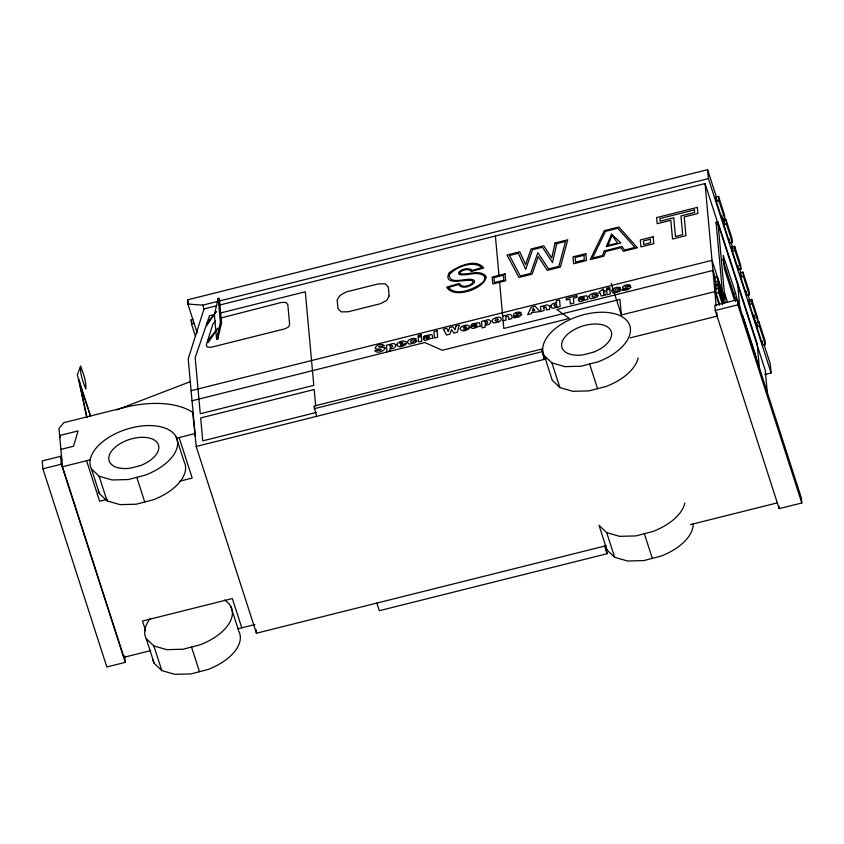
<?xml version="1.0" encoding="UTF-8"?>
<svg xmlns="http://www.w3.org/2000/svg" width="844" height="844" viewBox="0 0 844 844"><rect width="100%" height="100%" fill="white"/><g stroke="black" fill="none" stroke-linecap="round" stroke-linejoin="round"><path stroke-width="1.27" d="M218.185 298.27L214.376 314.643L216.581 338.961L217.752 339.119L221.571 322.746L219.356 298.428L218.185 298.27L220.4 322.587L216.581 338.961M80.57 366.19C79.874 373.881 82.997 381.826 85.771 389C86.468 381.309 83.345 373.364 80.57 366.19L77.3 374.841L79.621 383.429L79.452 380.612M742.583 317.122L742.815 316.226L755.201 353.952L757.036 361.897M716.503 197.274L707.599 169.686L187.484 299.852L187.874 304.051L202.782 305.138L204.005 308.946L188.223 358.879L196.188 446.487L256.428 633.222L606.245 545.678M216.391 311.383L206.674 325.657L206.485 323.579L216.022 311.921M217.921 328.211L208.204 342.485L208.014 340.406L217.552 328.759M215.589 320.857L212.867 324.191L206.284 344.996L207.371 347.148L211.253 347.253L284.871 328.833L288.363 327.092L289.65 324.687L287.804 304.441L285.778 302.395L281.337 302.458L220.453 318.125M498.783 321.838L495.017 322.809A4.325 2.353 -17.9 0 1 492.875 322.513C489.742 319.623 496.072 317.027 498.551 317.249A4.072 2.216 -17.9 0 1 500.998 318.019L501.304 319.38A4.125 2.247 -17.9 0 1 498.815 321.817M116.662 409.92L190.09 381.72M202.782 305.138L708.411 178.601L707.599 169.686M204.005 308.946L216.792 305.75M219.345 305.106L705.035 183.559L765.265 370.305L767.396 393.726M195.492 336.366L191.514 324.033L191.134 319.823L192.854 319.391M214.608 314.464L209.502 315.751L195.175 357.645L200.281 413.739L313.799 385.328L305.285 291.771L219.714 313.187M191.514 324.033L194.109 323.389M718.539 196.441L715.944 197.085L716.324 201.294L722.295 219.799L724.89 219.145L724.5 214.946L718.539 196.441L718.919 200.64L724.89 219.145M716.324 201.294L718.919 200.64M723.445 220.411L726.04 219.767L732.012 238.272L732.392 242.471L729.796 243.125L723.825 224.62L723.445 220.411L724.637 224.114M717.906 221.93L725.239 302.5L723.424 302.954L716.092 222.383L717.906 221.93L757.173 343.645L759.547 369.735M723.825 224.62L726.42 223.976L726.04 219.767M732.022 246.954L734.618 246.3L740.589 264.805L740.969 269.014L738.373 269.658L732.413 251.153L732.022 246.954L732.824 249.413M732.413 251.153L734.997 250.51L734.618 246.3M191.113 390.688L712.019 260.332L722.506 292.847L724.321 292.393L727.528 302.321M502.634 316.131L505.567 315.392L505.64 316.162C507.835 313.377 513.447 313.746 511.749 318.663L508.584 319.454C510.24 314.401 503.868 316.416 506.21 320.045L503.066 320.836M192.031 400.794L424.838 342.537L442.267 350.271L569.32 318.473L556.84 309.505L712.937 270.439L715.364 277.94M717.294 277.054L717.674 281.263L723.646 299.768L723.266 295.558L717.294 277.054L714.699 277.708L716.282 285.61M740.357 272.77L742.952 272.127L748.913 290.631L749.303 294.83L746.708 295.484L740.737 276.98L740.357 272.77L741.549 276.473M715.09 281.907L717.674 281.263M740.737 276.98L743.332 276.336L742.952 272.127M719.637 304.241L716.05 293.142L715.29 284.734L717.885 284.08L723.846 302.585M60.895 449.398L73.534 446.233L78.07 430.925L59.629 435.536L60.283 437.561M715.67 288.933L718.265 288.289L723.034 303.091M611.204 283.415L621.384 314.981L714.868 291.591L719.299 305.338M61.865 460.138L60.641 456.319L42.2 460.94L42.917 468.81L106.84 666.982L125.281 662.371L124.68 655.809M716.05 293.142L718.645 292.499L717.885 284.08M722.717 259.34L733.752 293.554L735.567 293.1L737.403 301.044M42.917 468.81L61.359 464.2L60.641 456.319M735.588 301.498L734.902 297.774L736.717 297.32M90.371 459.78L62.477 466.753L58.985 428.372L63.933 422.622L124.638 407.43A79.864 43.55 -17.9 0 1 192.643 412.294L193.255 414.204M176.596 438.194L194.584 433.689L195.196 435.599M737.413 299.704L714.794 305.359L715.258 310.476L779.181 508.647L801.8 502.992L801.336 497.876L737.413 299.704L737.878 304.821L801.8 502.992M541.732 349.078L544.433 359.344L541.732 349.078L313.926 406.091L316.627 416.345M314.168 408.728L541.975 351.716M757.596 326.238L756.403 322.535L756.794 326.744L762.754 345.249L765.35 344.595L764.97 340.396L758.999 321.891L755.454 322.735L749.483 304.23L749.103 300.021L751.698 299.377L757.659 317.882L758.049 322.081L752.078 303.587L751.698 299.377M715.258 310.476L737.878 304.821M316.268 412.463L202.75 440.874L200.661 417.938L314.179 389.527L315.688 406.091M749.483 304.23L752.078 303.587M196.188 446.487L546.015 358.943M630.278 337.853L717.094 316.131L716.756 312.343M756.794 326.744L759.378 326.09L758.999 321.891M107.241 499.332L99.634 501.241L86.563 460.729M179.519 481.249L192.2 478.073L179.139 437.561M764.717 374.557L771.11 372.964L770.298 364.049L764.231 345.238M150.717 650.608L123.941 657.307L61.243 462.945M237.987 628.769L254.867 624.539M690.519 524.599L777.335 502.866M605.127 545.614L607.121 553.706L379.315 610.708L376.857 603.091M220.4 322.587L221.571 322.746M544.306 355.641L551.934 362.909L564.847 366.634L581.073 366.243L598.143 361.791A45.386 24.75 -17.9 0 0 628.938 323.579A45.386 24.75 -17.9 0 0 575.102 317.428A45.386 24.75 -17.9 0 0 544.306 355.641L552.261 380.306L559.889 387.575L572.802 391.299L589.028 390.899L606.097 386.457A45.386 24.75 -17.9 0 0 638.085 357.951M693.167 523.829A45.386 24.75 -17.9 0 1 660.841 556.154L643.772 560.606L627.546 560.996L614.632 557.272L606.994 550.003L599.04 525.348L606.678 532.606L619.591 536.33L635.817 535.94L652.887 531.488A45.386 24.75 -17.9 0 0 684.864 502.992M91.49 468.958L99.128 476.227L112.03 479.951L128.256 479.561L145.326 475.109A45.386 24.75 -17.9 0 0 176.122 436.897A45.386 24.75 -17.9 0 0 122.285 430.746A45.386 24.75 -17.9 0 0 91.49 468.958L99.444 493.624L107.082 500.893L119.985 504.617L136.211 504.216L153.292 499.775A45.386 24.75 -17.9 0 0 184.076 461.562L176.122 436.897M150.475 618.283A45.386 24.75 -17.9 0 0 146.234 638.655L153.861 645.924L166.774 649.648L183 649.258L200.07 644.805A45.386 24.75 -17.9 0 0 224.483 600.052M152.954 659.913A45.386 24.75 -17.9 0 0 154.188 663.321L161.816 670.59L174.729 674.314L190.955 673.923L208.025 669.471A45.386 24.75 -17.9 0 0 238.82 631.259L230.866 606.593M726.42 223.976L732.392 242.471M734.997 250.51L740.969 269.014M743.332 276.336L749.303 294.83M759.378 326.09L765.35 344.595M723.382 218.596L724.184 221.096M731.062 242.418L733.088 248.685M739.555 268.751L740.768 272.517M748.048 295.083L750.073 301.35M716.345 198.319L717.136 200.788M749.103 300.021L749.894 302.49M753.871 314.823L755.074 318.526M708.411 178.601L771.11 372.964M716.092 222.383L716.894 224.873M735.567 293.1L723.181 255.363L724.384 268.498L734.544 300.453M718.645 292.499L722.622 304.832M715.29 284.734L716.081 287.192M589.608 364.017L597.563 388.683M644.352 533.714L652.306 558.38M551.934 362.909L559.889 387.575M606.678 532.606L614.632 557.272M604.663 546.079L607.121 553.706M187.484 299.852L188.697 303.608M187.874 304.051L197.158 332.852M191.134 319.823L191.926 322.292M195.28 436.422L192.643 412.294M241.785 627.82L232.343 598.554L142.499 621.036L145.643 630.795M136.791 477.335L144.746 502.001M191.535 647.031L199.49 671.697M99.128 476.227L107.082 500.893M153.861 645.924L161.816 670.59M146.234 638.655L154.188 663.321M61.359 464.2L125.281 662.371M733.752 293.554L734.902 297.774M87.101 417.632L79.547 383.229L90.572 416.24L78.555 378.745L86.584 416.957M778.949 506.094L779.181 508.647M762.375 341.039L762.754 345.249M755.264 320.636L755.454 322.735M746.328 291.275L746.708 295.484M737.994 265.459L738.373 269.658M737.54 282.782L740.03 310.191M729.416 238.915L729.796 243.125M721.915 215.589L722.295 219.799M705.035 183.559L716.166 305.887M621.384 314.981L619.971 299.388L503.805 328.464L499.532 281.569M495.396 236.025L498.941 275.06M256.091 629.592L256.428 633.222M217.52 336.566L217.752 339.119M606.994 550.003A45.386 24.75 -17.9 0 1 606.076 547.777M99.444 493.624A45.386 24.75 -17.9 0 1 98.22 490.206M395.667 345.354C395.678 348.044 392.196 349.194 389.97 348.667L390.171 350.914L386.995 351.705L386.404 345.217L389.348 344.479L389.411 345.175C390.856 343.476 395.055 342.442 395.667 345.354M490.775 321.553C490.786 324.244 487.304 325.394 485.078 324.866L485.279 327.113L482.103 327.905L481.513 321.416L484.456 320.678L484.519 321.374C485.965 319.676 490.164 318.642 490.775 321.553M550.889 305.844C550.71 309.263 555.668 308.524 557.135 306.594L557.198 307.29L560.152 306.551L559.561 300.053L556.375 300.844L556.576 303.101A3.144 1.72 -17.9 0 0 554.835 302.996L552.198 303.977L550.889 305.844M396.807 344.489C397.471 348.667 404.297 346.24 406.217 343.824L401.702 345.228A1.551 0.844 -17.9 0 1 400.193 345.017C411.302 344.13 404.941 338.834 399.265 342.063A4.104 2.237 -17.9 0 0 397.345 343.445L396.807 344.489M460.202 328.622C460.877 332.8 467.703 330.373 469.612 327.957L465.107 329.36A1.551 0.844 -17.9 0 1 463.599 329.149C474.697 328.263 468.336 322.967 462.67 326.195A4.104 2.237 -17.9 0 0 460.74 327.577L460.202 328.622M429.227 337.326C427.528 340.87 424.332 337.463 429.227 337.326M476.776 325.425C475.077 328.97 471.891 325.562 476.776 325.425M584.217 298.533C582.529 302.089 579.332 298.671 584.217 298.533M407.409 341.704L408.274 343.708A3.956 2.163 -17.9 0 0 410.406 343.983L414.815 342.801A3.903 2.131 -17.9 0 0 416.641 341.282L416.925 340.702L413.919 341.261L412.305 342.411L410.669 342.137C409.456 338.338 417.463 341.092 415.976 338.644C413.043 337.906 408.907 338.855 407.409 341.704M543.905 307.743L544.074 310.571L540.93 311.362L540.498 306.657L543.43 305.918L543.504 306.688C545.688 303.903 551.311 304.273 549.613 309.178L546.448 309.98L546.11 307.026L543.905 307.743M588.827 296.307L589.692 298.312A3.956 2.163 -17.9 0 0 591.823 298.586L596.223 297.404A3.903 2.131 -17.9 0 0 598.058 295.885L598.343 295.305L595.326 295.854L593.722 297.014L592.077 296.74C590.863 292.942 598.881 295.695 597.394 293.248C594.45 292.499 590.315 293.459 588.827 296.307M611.7 290.579L612.575 292.583A3.956 2.163 -17.9 0 0 614.706 292.857L619.106 291.676A3.903 2.131 -17.9 0 0 620.941 290.157L621.226 289.576L618.209 290.136L616.605 291.286L614.959 291.011C613.746 287.224 621.764 289.967 620.277 287.519C617.333 286.781 613.198 287.73 611.7 290.579M392.513 346.061L391.816 347.338A1.361 0.738 -17.9 0 1 390.255 347.517L390.097 345.808A1.319 0.717 -17.9 0 1 391.595 345.228L392.513 346.061M487.621 322.26L486.925 323.537A1.361 0.738 -17.9 0 1 485.363 323.716L485.205 322.007A1.319 0.717 -17.9 0 1 486.703 321.427L487.621 322.26M554.086 305.148L554.951 306.541L556.449 305.95L556.776 304.969L555.806 304.156L554.086 305.148M498.171 319.644L497.338 321.047L495.206 320.963L495.903 319.053L497.643 318.842L498.171 319.644M385.064 348.203C383.936 351.526 377.078 353.868 374.768 350.745L378.291 350.154A1.783 0.971 -17.9 0 0 379.283 350.513C385.033 348.593 377.289 349.5 375.274 348.709C374.62 345.249 382.395 343.054 384.463 345.734C376.276 347.369 376.825 346.43 384.906 347.717L385.064 348.203M486.091 277.391C483.601 289.228 453.513 299.346 446.708 287.108L459.421 283.457C461.963 288.49 469.76 285.937 472.862 282.772L472.703 280.894C466.943 278.172 442.33 287.108 449.061 272.812C457.543 266.514 475.583 257.821 483.781 267.97L471.174 271.557L470.266 270.302C467.017 268.719 462.554 269.837 460.012 272.296L460.086 273.625C468.23 275.366 478.495 269.32 485.479 275.566L486.091 277.391M449.124 274.838C450.021 286.084 467.27 276.484 473.959 280.219L474.592 281.358L474.18 282.803C470.583 286.57 462.079 289.524 458.408 284.565L448.396 287.445C456.931 297.035 474.518 288.764 482.968 282.223A12.85 7.005 -17.9 0 0 484.139 276.115C477.071 270.143 466.901 276.684 458.841 274.311L458.693 272.264C461.805 269.078 467.407 267.601 471.49 269.616L472.112 270.47L482.029 267.643C473.231 259.984 455.96 266.799 449.124 274.838M521.676 314.612L518.944 316.911L514.851 317.777L513.163 317.291L518.807 315.54L514.745 315.751A2.49 1.361 -17.9 0 1 513.268 315.276C513.479 312.417 518.933 311.225 521.212 312.66L515.927 314.052L520.674 313.799L521.676 314.612M630.858 287.287L628.126 289.587L624.043 290.452L622.355 289.967L627.989 288.215L623.927 288.426A2.49 1.361 -17.9 0 1 622.45 287.952C622.661 285.093 628.126 283.911 630.394 285.335L625.109 286.728L629.867 286.475L630.858 287.287M423.393 338.993C424.764 342.78 430.24 337.378 432.877 338.402L432.202 335.416A3.692 2.015 -17.9 0 0 431.601 334.519L424.669 335.828L423.35 337.336L427.982 335.796L429.121 336.123L423.393 338.993M470.941 327.092C472.313 330.88 477.799 325.478 480.426 326.501L479.751 323.516A3.692 2.015 -17.9 0 0 479.149 322.619L472.218 323.927L470.91 325.436L475.531 323.896L476.67 324.223L470.941 327.092M578.393 300.211C579.754 303.988 585.24 298.586 587.878 299.609L587.202 296.624A3.692 2.015 -17.9 0 0 586.601 295.738L579.659 297.035L578.351 298.554L582.972 297.014L584.111 297.341L578.393 300.211M455.939 325.984L455.074 329.909L452.985 326.723L449.662 327.556L448.238 331.629L446.708 328.295L443.385 329.128L446.497 334.984L449.936 334.129L451.54 329.54L453.903 333.137L457.342 332.272L459.252 325.151L455.939 325.984M555.067 242.988L551.744 258.021L543.747 245.815L531.055 248.991L525.612 264.583L519.767 251.818L507.022 255.004L518.944 277.433L532.089 274.142L538.25 256.608L547.281 270.344L560.427 267.052L567.738 239.812L555.067 242.988M556.692 243.663L552.504 262.589L542.439 247.229L532.553 249.697L525.696 269.331L518.332 253.253L509.417 255.489L520.326 276.009L530.591 273.445L537.881 252.672L548.589 268.941L558.855 266.366L565.533 241.447L556.692 243.663M400.045 343.402L403.052 343.033L402.018 342.347L400.045 343.402M463.44 327.535L466.447 327.166L465.413 326.48L463.44 327.535M531.709 312.565L531.245 313.778L527.669 314.675L531.34 307.111L535.17 306.15L540.023 311.584L531.709 312.565M604.315 250.911L602.574 255.542L592.52 258.053L605.496 231.34L617.819 228.249L634.973 247.429L624.549 250.035L622.007 246.48L604.315 250.911M605.644 251.544L603.903 256.175L590.209 259.604L604.262 230.676L618.884 227.015L637.452 247.777L623.41 251.29L620.867 247.735L605.644 251.544M533.366 308.324L532.342 310.972L534.832 310.349L533.366 308.324M611.995 235.328L608.07 245.446L617.597 243.061L611.995 235.328M611.562 234.21L606.224 246.659L620.952 242.966L611.562 234.21M389.116 295.896L386.689 300.453L380.106 303.777L348.139 311.774L341.176 311.869L337.969 308.693L337.157 299.757L340.143 295.326L346.325 291.897L378.302 283.89L385.17 283.806L388.303 286.96L389.116 295.896M603.144 289.144L598.987 292.013L599.113 293.332L600.274 293.047L601.16 295.991L605.581 295.136L605.232 293.955L603.713 294.292L603.428 292.256L605.159 291.824L605.043 290.505L603.312 290.937L603.144 289.144M140.389 465.593L130.641 468.125A25.9 14.126 -17.9 0 1 112.083 450.443A25.9 14.126 -17.9 0 1 153.608 439.629A25.9 14.126 -17.9 0 1 140.389 465.593M593.195 352.275L583.457 354.807A25.9 14.126 -17.9 0 1 564.9 337.125A25.9 14.126 -17.9 0 1 606.414 326.311A25.9 14.126 -17.9 0 1 593.195 352.275M697.344 207.381L656.59 217.583L657.149 223.713L670.822 220.295L672.52 239L685.929 235.645L684.231 216.94L697.904 213.511L697.344 207.381M694.412 209.924L659.839 218.575L660.082 221.17L673.755 217.752L675.453 236.457L682.68 234.653L680.971 215.937L694.654 212.519L694.412 209.924M505.05 273.846L492.168 277.064L492.801 283.974L505.683 280.757L505.05 273.846M585.852 253.622L572.981 256.84L573.604 263.761L586.485 260.532L585.852 253.622M653.193 236.774L640.311 239.991L640.944 246.902L653.815 243.684L653.193 236.774M503.425 275.249L493.983 277.613L494.426 282.561L503.868 280.197L503.425 275.249M583.932 255.289L575.102 257.494L575.524 262.094L584.354 259.878L583.932 255.289M650.344 239.232L643.466 240.962L643.782 244.443L650.661 242.713L650.344 239.232M421.198 334.678L418.044 335.469L418.16 336.693L421.314 335.901L421.198 334.678M437.044 330.711L433.89 331.502L434.481 338.001L437.635 337.21L437.044 330.711M576.832 295.727L566.176 298.396L566.313 300L569.89 299.103L570.344 303.998L573.846 303.123L573.403 298.227L576.969 297.331L576.832 295.727M609.642 287.519L606.498 288.31L606.604 289.534L609.758 288.743L609.642 287.519M421.356 336.471L418.213 337.252L418.635 341.957L421.789 341.176L421.356 336.471M609.811 289.302L606.657 290.093L607.089 294.799L610.233 294.018L609.811 289.302"/></g></svg>
